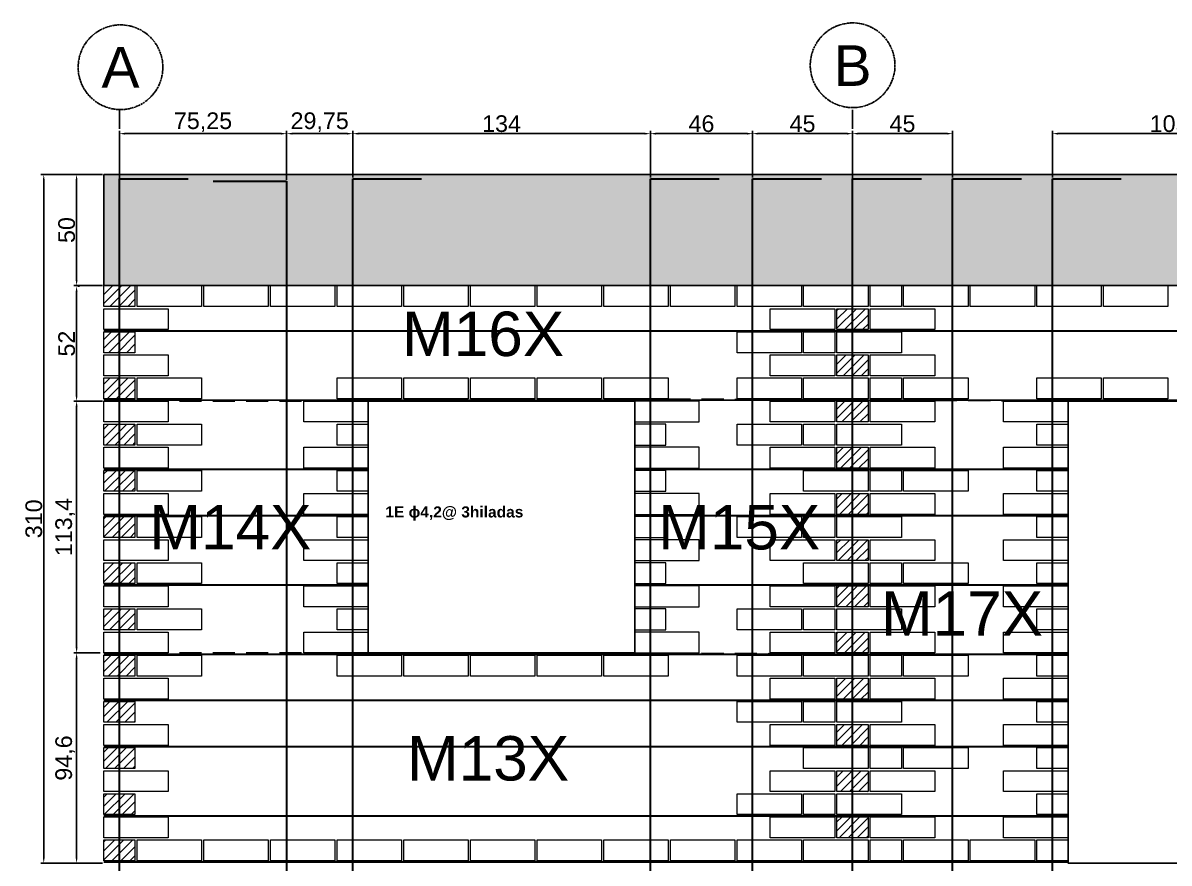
# Model space of a CAD drawing. Header units: centimetres. Extents: x 778 to 15841, y 1585 to 3584.
# Drawn here: x 6668 to 7183, y 2900 to 3278 of the extents above; entities that cross this region are included whole.
import ezdxf

# ---------------------------------------------------------------- set-up
doc = ezdxf.new("R2010")
doc.units = ezdxf.units.CM
doc.linetypes.add('ACAD_ISO04W100', pattern=[30, 24, -3, 0, -3])
doc.linetypes.add('TransientTextAxis', pattern=[0.3, 0.2, -0.1, 0, 0])
doc.layers.get('DEFPOINTS').update_dxf_attribs({"color": 250})
doc.layers.add('armadura horizotal', color=7, linetype='Continuous', lineweight=30, true_color=0xff9eff)
doc.layers.add('Ceramico 1.0', color=7, linetype='Continuous', lineweight=5, true_color=0xc73200)
doc.layers.add('armadura vertical', color=6, linetype='Continuous', lineweight=30)
for name, color, linetype in [('Cadena', 8, 'Continuous'), ('Cotas', 80, 'Continuous'), ('EJES', 8, 'Continuous'), ('Puertas y ventanas', 7, 'Continuous'), ('TEXTO-PIERS', 7, 'Continuous')]:
    doc.layers.add(name, color=color, linetype=linetype)
doc.styles.get("Standard").update_dxf_attribs({"font": 'arial.ttf'})
doc.dimstyles.new('ISO-25', dxfattribs={"dimtxt": 7.5, "dimasz": 2.5, "dimexe": 1.25, "dimexo": 0.625, "dimtad": 1, "dimtxsty": 'Standard', "dimcen": 2.5, "dimadec": 0, "dimazin": 0, "dimtfac": 1, "dimtmove": 0, "dimatfit": 3, "dimfxl": 1, "dimarcsym": 0})

# ---------------------------------------------------------------- blocks, each defined once
blk = doc.blocks.new('*D87')
at = {"layer": 'Cotas', "color": 0, "lineweight": -2, "transparency": 16777216}
for p, q in [((6703.35, 3209.87), (6690.44, 3209.87)), ((6691.69, 3207.37), (6691.69, 3162.37)), ((6703.35, 3159.87), (6690.44, 3159.87))]:
    blk.add_line(p, q, dxfattribs=at)
at = {"layer": 'Cotas', "color": 0, "transparency": 16777216}
for points in [[(6691.27, 3207.37), (6692.11, 3207.37), (6691.69, 3209.87)], [(6691.27, 3162.37), (6692.11, 3162.37), (6691.69, 3159.87)]]:
    blk.add_solid(points, dxfattribs=at)
at = {"layer": 'DEFPOINTS', "color": 0, "transparency": 16777216}
for p in [(6703.98, 3209.87), (6691.69, 3159.87), (6703.98, 3159.87)]:
    blk.add_point(p, dxfattribs=at)
at = {"layer": 'Cotas', "color": 0, "transparency": 16777216, "insert": (6687.24, 3184.87), "char_height": 7.5, "attachment_point": 5, "rotation": 90}
blk.add_mtext('50', dxfattribs=at)
blk = doc.blocks.new('*D88')
at = {"layer": 'Cotas', "color": 0, "lineweight": -2, "transparency": 16777216}
for p, q in [((6692.27, 3159.63), (6692.94, 3159.63)), ((6691.69, 3157.13), (6691.69, 3110.37)), ((6703.35, 3107.87), (6690.44, 3107.87))]:
    blk.add_line(p, q, dxfattribs=at)
at = {"layer": 'Cotas', "color": 0, "transparency": 16777216}
for points in [[(6691.27, 3157.13), (6692.11, 3157.13), (6691.69, 3159.63)], [(6691.27, 3110.37), (6692.11, 3110.37), (6691.69, 3107.87)]]:
    blk.add_solid(points, dxfattribs=at)
at = {"layer": 'DEFPOINTS', "color": 0, "transparency": 16777216}
for p in [(6691.65, 3159.63), (6691.69, 3107.87), (6703.98, 3107.87)]:
    blk.add_point(p, dxfattribs=at)
at = {"layer": 'Cotas', "color": 0, "transparency": 16777216, "insert": (6687.24, 3133.75), "char_height": 7.5, "attachment_point": 5, "rotation": 90}
blk.add_mtext('52', dxfattribs=at)
blk = doc.blocks.new('*D89')
at = {"layer": 'Cotas', "color": 0, "lineweight": -2, "transparency": 16777216}
for p, q in [((6702.35, 3107.87), (6690.44, 3107.87)), ((6691.69, 3105.37), (6691.69, 2996.97)), ((6702.35, 2994.47), (6690.44, 2994.47))]:
    blk.add_line(p, q, dxfattribs=at)
at = {"layer": 'Cotas', "color": 0, "transparency": 16777216}
for points in [[(6691.27, 3105.37), (6692.11, 3105.37), (6691.69, 3107.87)], [(6691.27, 2996.97), (6692.11, 2996.97), (6691.69, 2994.47)]]:
    blk.add_solid(points, dxfattribs=at)
at = {"layer": 'DEFPOINTS', "color": 0, "transparency": 16777216}
for p in [(6702.98, 3107.87), (6691.69, 2994.47), (6702.98, 2994.47)]:
    blk.add_point(p, dxfattribs=at)
at = {"layer": 'Cotas', "color": 0, "transparency": 16777216, "insert": (6686.56, 3051.17), "char_height": 7.5, "attachment_point": 5, "rotation": 90}
blk.add_mtext('113,4', dxfattribs=at)
blk = doc.blocks.new('*D90')
at = {"layer": 'Cotas', "color": 0, "lineweight": -2, "transparency": 16777216}
for p, q in [((6702.35, 2994.47), (6690.44, 2994.47)), ((6691.69, 2991.97), (6691.69, 2902.37)), ((6703.35, 2899.87), (6690.44, 2899.87))]:
    blk.add_line(p, q, dxfattribs=at)
at = {"layer": 'Cotas', "color": 0, "transparency": 16777216}
for points in [[(6691.27, 2991.97), (6692.11, 2991.97), (6691.69, 2994.47)], [(6691.27, 2902.37), (6692.11, 2902.37), (6691.69, 2899.87)]]:
    blk.add_solid(points, dxfattribs=at)
at = {"layer": 'DEFPOINTS', "color": 0, "transparency": 16777216}
for p in [(6702.98, 2994.47), (6691.69, 2899.87), (6703.98, 2899.87)]:
    blk.add_point(p, dxfattribs=at)
at = {"layer": 'Cotas', "color": 0, "transparency": 16777216, "insert": (6686.56, 2947.17), "char_height": 7.5, "attachment_point": 5, "rotation": 90}
blk.add_mtext('94,6', dxfattribs=at)
blk = doc.blocks.new('*D91')
at = {"layer": 'Cotas', "color": 0, "lineweight": -2, "transparency": 16777216}
for p, q in [((6691.06, 3209.87), (6675.66, 3209.87)), ((6676.91, 3207.37), (6676.91, 2902.37)), ((6691.06, 2899.87), (6675.66, 2899.87))]:
    blk.add_line(p, q, dxfattribs=at)
at = {"layer": 'Cotas', "color": 0, "transparency": 16777216}
for points in [[(6676.49, 3207.37), (6677.32, 3207.37), (6676.91, 3209.87)], [(6676.49, 2902.37), (6677.32, 2902.37), (6676.91, 2899.87)]]:
    blk.add_solid(points, dxfattribs=at)
at = {"layer": 'DEFPOINTS', "color": 0, "transparency": 16777216}
for p in [(6691.69, 3209.87), (6676.91, 2899.87), (6691.69, 2899.87)]:
    blk.add_point(p, dxfattribs=at)
at = {"layer": 'Cotas', "color": 0, "transparency": 16777216, "insert": (6672.45, 3054.87), "char_height": 7.5, "attachment_point": 5, "rotation": 90}
blk.add_mtext('310', dxfattribs=at)
blk = doc.blocks.new('*D192')
at = {"layer": 'Cotas', "color": 0, "lineweight": -2, "transparency": 16777216}
for p, q in [((6710.98, 3208.5), (6710.98, 3229.53)), ((6713.48, 3228.28), (6783.73, 3228.28)), ((6786.23, 3207.54), (6786.23, 3229.53))]:
    blk.add_line(p, q, dxfattribs=at)
at = {"layer": 'Cotas', "color": 0, "transparency": 16777216}
for points in [[(6713.48, 3228.7), (6713.48, 3227.86), (6710.98, 3228.28)], [(6783.73, 3228.7), (6783.73, 3227.86), (6786.23, 3228.28)]]:
    blk.add_solid(points, dxfattribs=at)
at = {"layer": 'DEFPOINTS', "color": 0, "transparency": 16777216}
for p in [(6786.23, 3228.28), (6710.98, 3207.87), (6786.23, 3206.91)]:
    blk.add_point(p, dxfattribs=at)
at = {"layer": 'Cotas', "color": 0, "transparency": 16777216, "insert": (6748.6, 3233.41), "char_height": 7.5, "attachment_point": 5}
blk.add_mtext('75,25', dxfattribs=at)
blk = doc.blocks.new('*D193')
at = {"layer": 'Cotas', "color": 0, "lineweight": -2, "transparency": 16777216}
for p, q in [((6786.23, 3207.54), (6786.23, 3229.53)), ((6788.73, 3228.28), (6813.48, 3228.28)), ((6815.98, 3208.5), (6815.98, 3229.53))]:
    blk.add_line(p, q, dxfattribs=at)
at = {"layer": 'Cotas', "color": 0, "transparency": 16777216}
for points in [[(6788.73, 3228.7), (6788.73, 3227.86), (6786.23, 3228.28)], [(6813.48, 3228.7), (6813.48, 3227.86), (6815.98, 3228.28)]]:
    blk.add_solid(points, dxfattribs=at)
at = {"layer": 'DEFPOINTS', "color": 0, "transparency": 16777216}
for p in [(6815.98, 3228.28), (6786.23, 3206.91), (6815.98, 3207.87)]:
    blk.add_point(p, dxfattribs=at)
at = {"layer": 'Cotas', "color": 0, "transparency": 16777216, "insert": (6801.1, 3233.41), "char_height": 7.5, "attachment_point": 5}
blk.add_mtext('29,75', dxfattribs=at)
blk = doc.blocks.new('*D194')
at = {"layer": 'Cotas', "color": 0, "lineweight": -2, "transparency": 16777216}
for p, q in [((6949.98, 3208.5), (6949.98, 3229.53)), ((6952.48, 3228.28), (6993.48, 3228.28)), ((6995.98, 3208.5), (6995.98, 3229.53))]:
    blk.add_line(p, q, dxfattribs=at)
at = {"layer": 'Cotas', "color": 0, "transparency": 16777216}
for points in [[(6952.48, 3228.7), (6952.48, 3227.86), (6949.98, 3228.28)], [(6993.48, 3228.7), (6993.48, 3227.86), (6995.98, 3228.28)]]:
    blk.add_solid(points, dxfattribs=at)
at = {"layer": 'DEFPOINTS', "color": 0, "transparency": 16777216}
for p in [(6995.98, 3228.28), (6949.98, 3207.87), (6995.98, 3207.87)]:
    blk.add_point(p, dxfattribs=at)
at = {"layer": 'Cotas', "color": 0, "transparency": 16777216, "insert": (6972.98, 3232.73), "char_height": 7.5, "attachment_point": 5}
blk.add_mtext('46', dxfattribs=at)
blk = doc.blocks.new('*D195')
at = {"layer": 'Cotas', "color": 0, "lineweight": -2, "transparency": 16777216}
for p, q in [((6995.98, 3208.5), (6995.98, 3229.53)), ((6998.48, 3228.28), (7038.48, 3228.28)), ((7040.98, 3208.5), (7040.98, 3229.53))]:
    blk.add_line(p, q, dxfattribs=at)
at = {"layer": 'Cotas', "color": 0, "transparency": 16777216}
for points in [[(6998.48, 3228.7), (6998.48, 3227.86), (6995.98, 3228.28)], [(7038.48, 3228.7), (7038.48, 3227.86), (7040.98, 3228.28)]]:
    blk.add_solid(points, dxfattribs=at)
at = {"layer": 'DEFPOINTS', "color": 0, "transparency": 16777216}
for p in [(7040.98, 3228.28), (6995.98, 3207.87), (7040.98, 3207.87)]:
    blk.add_point(p, dxfattribs=at)
at = {"layer": 'Cotas', "color": 0, "transparency": 16777216, "insert": (7018.48, 3232.72), "char_height": 7.5, "attachment_point": 5}
blk.add_mtext('45', dxfattribs=at)
blk = doc.blocks.new('*D196')
at = {"layer": 'Cotas', "color": 0, "lineweight": -2, "transparency": 16777216}
for p, q in [((6815.98, 3208.5), (6815.98, 3229.53)), ((6818.48, 3228.28), (6947.48, 3228.28)), ((6949.98, 3208.5), (6949.98, 3229.53))]:
    blk.add_line(p, q, dxfattribs=at)
at = {"layer": 'Cotas', "color": 0, "transparency": 16777216}
for points in [[(6818.48, 3228.7), (6818.48, 3227.86), (6815.98, 3228.28)], [(6947.48, 3228.7), (6947.48, 3227.86), (6949.98, 3228.28)]]:
    blk.add_solid(points, dxfattribs=at)
at = {"layer": 'DEFPOINTS', "color": 0, "transparency": 16777216}
for p in [(6949.98, 3228.28), (6815.98, 3207.87), (6949.98, 3207.87)]:
    blk.add_point(p, dxfattribs=at)
at = {"layer": 'Cotas', "color": 0, "transparency": 16777216, "insert": (6882.98, 3232.74), "char_height": 7.5, "attachment_point": 5}
blk.add_mtext('134', dxfattribs=at)
blk = doc.blocks.new('*D197')
at = {"layer": 'Cotas', "color": 0, "lineweight": -2, "transparency": 16777216}
for p, q in [((7040.98, 3208.5), (7040.98, 3229.53)), ((7043.48, 3228.28), (7083.48, 3228.28)), ((7085.98, 3208.5), (7085.98, 3229.53))]:
    blk.add_line(p, q, dxfattribs=at)
at = {"layer": 'Cotas', "color": 0, "transparency": 16777216}
for points in [[(7043.48, 3228.7), (7043.48, 3227.86), (7040.98, 3228.28)], [(7083.48, 3228.7), (7083.48, 3227.86), (7085.98, 3228.28)]]:
    blk.add_solid(points, dxfattribs=at)
at = {"layer": 'DEFPOINTS', "color": 0, "transparency": 16777216}
for p in [(7085.98, 3228.28), (7040.98, 3207.87), (7085.98, 3207.87)]:
    blk.add_point(p, dxfattribs=at)
at = {"layer": 'Cotas', "color": 0, "transparency": 16777216, "insert": (7063.48, 3232.72), "char_height": 7.5, "attachment_point": 5}
blk.add_mtext('45', dxfattribs=at)
blk = doc.blocks.new('*D198')
at = {"layer": 'Cotas', "color": 0, "lineweight": -2, "transparency": 16777216}
for p, q in [((7130.98, 3208.5), (7130.98, 3229.53)), ((7133.48, 3228.28), (7233.48, 3228.28)), ((7235.98, 3208.5), (7235.98, 3229.53))]:
    blk.add_line(p, q, dxfattribs=at)
at = {"layer": 'Cotas', "color": 0, "transparency": 16777216}
for points in [[(7133.48, 3228.7), (7133.48, 3227.86), (7130.98, 3228.28)], [(7233.48, 3228.7), (7233.48, 3227.86), (7235.98, 3228.28)]]:
    blk.add_solid(points, dxfattribs=at)
at = {"layer": 'DEFPOINTS', "color": 0, "transparency": 16777216}
for p in [(7235.98, 3228.28), (7130.98, 3207.87), (7235.98, 3207.87)]:
    blk.add_point(p, dxfattribs=at)
at = {"layer": 'Cotas', "color": 0, "transparency": 16777216, "insert": (7183.48, 3232.73), "char_height": 7.5, "attachment_point": 5}
blk.add_mtext('105', dxfattribs=at)

msp = doc.modelspace()

# ---------------------------------------------------------------- hatches: boundary and pattern name
at = {"layer": 'Cadena'}
h = msp.add_hatch(dxfattribs=at)
h.set_pattern_fill('AR-CONC', color=256, scale=0.2)
h.set_pattern_definition([(50, (2991.275, 585.853), (36.43693, -3.18782), [3.81, -41.91]), (355, (2991.275, 585.853), (-7.04868, 38.21137), [3.048, -33.52812]), (100.45144, (2994.31, 585.587), (29.38825, 35.02355), [3.238, -35.61805]), (46.1842, (2991.275, 596.013), (54.2158, -8.40847), [5.715, -62.865]), (96.6356, (2995.793, 595.31), (47.48083, 49.4852), [4.857, -53.4271]), (351.1842, (2991.275, 596.01), (47.4808, 49.4852), [4.572, -50.29195]), (21, (2996.355, 593.473), (30.32288, -20.45304), [3.81, -41.91]), (326, (2996.355, 593.473), (12.3604, 36.8376), [3.048, -33.528]), (71.45144, (2998.882, 591.768), (42.68328, 16.38455), [3.238, -35.618]), (37.5, (2991.275, 585.853), (0.61772, 16.911008), [0, -33.1216, 0, -34.036, 0, -33.655]), (7.5, (2991.275, 585.853), (13.36393, 20.036115), [0, -19.4056, 0, -32.3596, 0, -12.827]), (327.5, (2979.947, 585.853), (27.11812, -1.14575), [0, -12.7, 0, -39.624, 0, -52.578]), (317.5, (2974.867, 585.853), (29.62584, 5.0853), [0, -16.51, 0, -26.3144, 0, -37.338])])
h.paths.add_polyline_path([(7557.975, 3159.875), (7557.975, 3209.875), (6703.976, 3209.875), (6703.976, 3159.875), (6719.476, 3159.875), (6719.476, 3159.875), (6749.476, 3159.875), (6749.476, 3159.875), (6778.476, 3159.875)])
at = {"layer": 'Ceramico 1.0'}
h = msp.add_hatch(dxfattribs=at)
h.set_pattern_fill('ANSI31', color=256, scale=0.9)
h.paths.add_polyline_path([(6717.976, 3155.026), (6717.976, 3159.874), (6703.976, 3159.874), (6703.976, 3150.474), (6717.976, 3150.474)])
h.paths.add_polyline_path([(6717.976, 3139.074), (6703.976, 3139.074), (6703.976, 3129.674), (6717.976, 3129.674)])
h.paths.add_polyline_path([(6717.976, 3118.274), (6703.976, 3118.274), (6703.976, 3108.874), (6717.976, 3108.874)])
h.paths.add_polyline_path([(6717.976, 3097.474), (6703.976, 3097.474), (6703.976, 3088.074), (6717.976, 3088.074), (6717.976, 3092.626)])
h.paths.add_polyline_path([(6717.976, 3076.674), (6703.976, 3076.674), (6703.976, 3067.274), (6717.976, 3067.274), (6717.976, 3071.826)])
h.paths.add_polyline_path([(6717.976, 3051.026), (6717.976, 3055.874), (6703.976, 3055.874), (6703.976, 3046.474), (6717.976, 3046.474)])
h.paths.add_polyline_path([(6717.976, 3030.226), (6717.976, 3035.074), (6703.976, 3035.074), (6703.976, 3025.674), (6717.976, 3025.674)])
h.paths.add_polyline_path([(6717.976, 3009.426), (6717.976, 3014.274), (6703.976, 3014.274), (6703.976, 3004.874), (6717.976, 3004.874)])
h.paths.add_polyline_path([(6717.976, 2993.474), (6703.976, 2993.474), (6703.976, 2984.074), (6717.976, 2984.074)])
h.paths.add_polyline_path([(6717.975, 2972.675), (6703.975, 2972.675), (6703.975, 2963.275), (6717.975, 2963.275)])
h.paths.add_polyline_path([(6717.975, 2951.875), (6703.975, 2951.875), (6703.975, 2942.475), (6717.975, 2942.475)])
h.paths.add_polyline_path([(6717.975, 2931.075), (6703.975, 2931.075), (6703.975, 2921.675), (6717.975, 2921.675)])
h.paths.add_polyline_path([(6717.975, 2905.426), (6717.975, 2910.275), (6703.975, 2910.275), (6703.975, 2900.875), (6717.975, 2900.875), (6717.975, 2900.875)])
h = msp.add_hatch(dxfattribs=at)
h.set_pattern_fill('ANSI31', color=256, scale=0.9)
h.set_pattern_definition([(45, (30, 2e-05), (-2.0205576, 2.0205576), [])])
h.paths.add_polyline_path([(7033.976, 3149.475), (7033.976, 3140.075), (7047.976, 3140.075), (7047.976, 3149.475)])
h.paths.add_polyline_path([(7047.976, 3119.275), (7047.976, 3128.675), (7033.976, 3128.675), (7033.976, 3119.275)])
h.paths.add_polyline_path([(7047.976, 3098.475), (7047.976, 3107.875), (7033.976, 3107.875), (7033.976, 3098.475)])
h.paths.add_polyline_path([(7047.976, 3077.675), (7047.976, 3087.075), (7033.976, 3087.075), (7033.976, 3077.675)])
h.paths.add_polyline_path([(7047.976, 3056.875), (7047.976, 3066.275), (7033.976, 3066.275), (7033.976, 3056.875)])
h.paths.add_polyline_path([(7033.976, 3045.475), (7033.976, 3036.075), (7047.976, 3036.075), (7047.976, 3045.475)])
h.paths.add_polyline_path([(7047.976, 3015.275), (7047.976, 3024.675), (7033.976, 3024.675), (7033.976, 3015.275)])
h.paths.add_polyline_path([(7033.976, 3003.875), (7033.976, 2994.475), (7047.976, 2994.475), (7047.976, 3003.875)])
h.paths.add_polyline_path([(7033.976, 2983.075), (7033.976, 2973.675), (7047.976, 2973.675), (7047.976, 2983.075)])
h.paths.add_polyline_path([(7047.976, 2952.875), (7047.976, 2962.275), (7033.976, 2962.275), (7033.976, 2952.875)])
h.paths.add_polyline_path([(7047.976, 2932.075), (7047.976, 2941.475), (7033.976, 2941.475), (7033.976, 2932.075)])
h.paths.add_polyline_path([(7047.976, 2911.275), (7047.976, 2920.675), (7033.976, 2920.675), (7033.976, 2911.275)])

# ---------------------------------------------------------------- linework, layer by layer
at = {"layer": 'armadura horizotal'}
for p, q in [((6703.976, 3139.574), (7557.975, 3139.576)), ((6703.976, 3108.374), (7557.975, 3108.33)), ((6703.976, 3077.174), (6822.976, 3077.174)), ((6942.976, 3077.175), (7137.976, 3077.175)), ((6703.976, 3056.374), (6822.976, 3056.374)), ((6942.976, 3056.375), (7137.976, 3056.375)), ((6703.976, 3025.174), (6822.976, 3025.174)), ((6942.976, 3025.174), (7137.976, 3025.174)), ((6703.976, 2993.975), (7137.976, 2993.975)), ((6703.975, 2973.175), (7137.976, 2973.175)), ((6703.975, 2952.375), (7137.976, 2952.375)), ((6703.975, 2921.175), (7137.976, 2921.175)), ((6703.975, 2900.375), (7137.976, 2900.375))]:
    msp.add_line(p, q, dxfattribs=at)
at = {"layer": 'armadura vertical'}
for p, q in [((6710.975, 2849.875), (6710.975, 3207.875)), ((6710.975, 3207.875), (6741.975, 3207.875)), ((6753.226, 3206.913), (6786.226, 3206.913)), ((6786.226, 3206.913), (6786.226, 2852.913)), ((6815.976, 2849.875), (6815.976, 3207.875)), ((6815.976, 3207.875), (6846.976, 3207.875)), ((6949.976, 2849.875), (6949.976, 3207.875)), ((6949.976, 3207.875), (6980.976, 3207.875)), ((6995.976, 2849.875), (6995.976, 3207.875)), ((6995.976, 3207.875), (7026.976, 3207.875)), ((7040.976, 2849.875), (7040.976, 3207.875)), ((7040.976, 3207.875), (7071.976, 3207.875)), ((7085.976, 2849.875), (7085.976, 3207.875)), ((7085.976, 3207.875), (7116.976, 3207.875)), ((7130.976, 2849.875), (7130.976, 3207.875)), ((7130.976, 3207.875), (7161.976, 3207.875))]:
    msp.add_line(p, q, dxfattribs=at)
at = {"layer": 'Cadena'}
for p, q in [((6703.976, 3159.875), (6703.976, 3209.875)), ((6703.976, 3209.875), (7557.975, 3209.875)), ((7557.975, 3159.875), (6703.976, 3159.875))]:
    msp.add_line(p, q, dxfattribs=at)
at = {"layer": 'Ceramico 1.0'}
for points in [[(6717.976, 3159.874), (6717.976, 3150.474), (6703.976, 3150.474), (6703.976, 3159.874)], [(6747.976, 3159.874), (6747.976, 3150.474), (6718.976, 3150.474), (6718.976, 3159.874)], [(6777.976, 3159.874), (6777.976, 3150.474), (6748.976, 3150.474), (6748.976, 3159.874)], [(6807.976, 3159.874), (6807.976, 3150.474), (6778.976, 3150.474), (6778.976, 3159.874)], [(6837.976, 3159.874), (6837.976, 3150.474), (6808.976, 3150.474), (6808.976, 3159.874)], [(6867.976, 3159.874), (6867.976, 3150.474), (6838.976, 3150.474), (6838.976, 3159.874)], [(6897.976, 3159.874), (6897.976, 3150.474), (6868.976, 3150.474), (6868.976, 3159.874)], [(6927.976, 3159.874), (6927.976, 3150.474), (6898.976, 3150.474), (6898.976, 3159.874)], [(6957.976, 3159.874), (6957.976, 3150.474), (6928.976, 3150.474), (6928.976, 3159.874)], [(6987.976, 3159.874), (6987.976, 3150.474), (6958.976, 3150.474), (6958.976, 3159.874)], [(7017.976, 3159.875), (7017.976, 3150.475), (6988.976, 3150.475), (6988.976, 3159.875)], [(7047.976, 3159.875), (7047.976, 3150.475), (7018.976, 3150.475), (7018.976, 3159.875)], [(7062.976, 3159.875), (7062.976, 3150.475), (7048.976, 3150.475), (7048.976, 3159.875)], [(7092.976, 3159.875), (7092.976, 3150.475), (7063.976, 3150.475), (7063.976, 3159.875)], [(7122.976, 3159.875), (7122.976, 3150.475), (7093.976, 3150.475), (7093.976, 3159.875)], [(7152.976, 3159.875), (7152.976, 3150.475), (7123.976, 3150.475), (7123.976, 3159.875)], [(7182.976, 3159.875), (7182.976, 3150.475), (7153.976, 3150.475), (7153.976, 3159.875)], [(6732.976, 3149.474), (6732.976, 3140.074), (6703.976, 3140.074), (6703.976, 3149.474)], [(7032.976, 3149.475), (7032.976, 3140.075), (7003.976, 3140.075), (7003.976, 3149.475)], [(7047.976, 3149.475), (7047.976, 3140.075), (7033.976, 3140.075), (7033.976, 3149.475)], [(7077.976, 3149.475), (7077.976, 3140.075), (7048.976, 3140.075), (7048.976, 3149.475)], [(6717.976, 3139.074), (6717.976, 3129.674), (6703.976, 3129.674), (6703.976, 3139.074)], [(7017.976, 3139.075), (7017.976, 3129.675), (6988.976, 3129.675), (6988.976, 3139.075)], [(7032.976, 3139.075), (7032.976, 3129.675), (7018.976, 3129.675), (7018.976, 3139.075)], [(7062.976, 3139.075), (7062.976, 3129.675), (7033.976, 3129.675), (7033.976, 3139.075)], [(6732.976, 3128.674), (6732.976, 3119.274), (6703.976, 3119.274), (6703.976, 3128.674)], [(7032.976, 3128.675), (7032.976, 3119.275), (7003.976, 3119.275), (7003.976, 3128.675)], [(7047.976, 3128.675), (7047.976, 3119.275), (7033.976, 3119.275), (7033.976, 3128.675)], [(7077.976, 3128.675), (7077.976, 3119.275), (7048.976, 3119.275), (7048.976, 3128.675)], [(6717.976, 3118.274), (6717.976, 3108.874), (6703.976, 3108.874), (6703.976, 3118.274)], [(6747.976, 3118.274), (6747.976, 3108.874), (6718.976, 3108.874), (6718.976, 3118.274)], [(6837.976, 3118.274), (6837.976, 3108.874), (6808.976, 3108.874), (6808.976, 3118.274)], [(6867.976, 3118.274), (6867.976, 3108.874), (6838.976, 3108.874), (6838.976, 3118.274)], [(6897.976, 3118.274), (6897.976, 3108.874), (6868.976, 3108.874), (6868.976, 3118.274)], [(6927.976, 3118.274), (6927.976, 3108.874), (6898.976, 3108.874), (6898.976, 3118.274)], [(6957.976, 3118.275), (6957.976, 3108.875), (6928.976, 3108.875), (6928.976, 3118.275)], [(7017.976, 3118.275), (7017.976, 3108.875), (6988.976, 3108.875), (6988.976, 3118.275)], [(7047.976, 3118.275), (7047.976, 3108.875), (7018.976, 3108.875), (7018.976, 3118.275)], [(7062.976, 3118.275), (7062.976, 3108.875), (7048.976, 3108.875), (7048.976, 3118.275)], [(7092.976, 3118.275), (7092.976, 3108.875), (7063.976, 3108.875), (7063.976, 3118.275)], [(7152.976, 3118.275), (7152.976, 3108.875), (7123.976, 3108.875), (7123.976, 3118.275)], [(7182.976, 3118.275), (7182.976, 3108.875), (7153.976, 3108.875), (7153.976, 3118.275)], [(6732.976, 3107.874), (6732.976, 3098.474), (6703.976, 3098.474), (6703.976, 3107.874)], [(6822.976, 3107.874), (6822.976, 3098.474), (6793.976, 3098.474), (6793.976, 3107.874)], [(6942.976, 3107.875), (6942.976, 3098.475), (6971.976, 3098.475), (6971.976, 3107.875)], [(7032.976, 3107.875), (7032.976, 3098.475), (7003.976, 3098.475), (7003.976, 3107.875)], [(7047.976, 3107.875), (7047.976, 3098.475), (7033.976, 3098.475), (7033.976, 3107.875)], [(7077.976, 3107.875), (7077.976, 3098.475), (7048.976, 3098.475), (7048.976, 3107.875)], [(7137.976, 3107.875), (7137.976, 3098.475), (7108.976, 3098.475), (7108.976, 3107.875)], [(6717.976, 3097.474), (6717.976, 3088.074), (6703.976, 3088.074), (6703.976, 3097.474)], [(6747.976, 3097.474), (6747.976, 3088.074), (6718.976, 3088.074), (6718.976, 3097.474)], [(6822.976, 3097.474), (6822.976, 3088.074), (6808.976, 3088.074), (6808.976, 3097.474)], [(6942.976, 3097.475), (6942.976, 3088.075), (6956.976, 3088.075), (6956.976, 3097.475)], [(7017.976, 3097.475), (7017.976, 3088.075), (6988.976, 3088.075), (6988.976, 3097.475)], [(7032.976, 3097.475), (7032.976, 3088.075), (7018.976, 3088.075), (7018.976, 3097.475)], [(7062.976, 3097.475), (7062.976, 3088.075), (7033.976, 3088.075), (7033.976, 3097.475)], [(7137.976, 3097.475), (7137.976, 3088.075), (7123.976, 3088.075), (7123.976, 3097.475)], [(6732.976, 3087.074), (6732.976, 3077.674), (6703.976, 3077.674), (6703.976, 3087.074)], [(6822.976, 3087.074), (6822.976, 3077.674), (6793.976, 3077.674), (6793.976, 3087.074)], [(6942.976, 3087.075), (6942.976, 3077.675), (6971.976, 3077.675), (6971.976, 3087.075)], [(7032.976, 3087.075), (7032.976, 3077.675), (7003.976, 3077.675), (7003.976, 3087.075)], [(7047.976, 3087.075), (7047.976, 3077.675), (7033.976, 3077.675), (7033.976, 3087.075)], [(7077.976, 3087.075), (7077.976, 3077.675), (7048.976, 3077.675), (7048.976, 3087.075)], [(7137.976, 3087.075), (7137.976, 3077.675), (7108.976, 3077.675), (7108.976, 3087.075)], [(6717.976, 3076.674), (6717.976, 3067.274), (6703.976, 3067.274), (6703.976, 3076.674)], [(6747.976, 3076.674), (6747.976, 3067.274), (6718.976, 3067.274), (6718.976, 3076.674)], [(6822.976, 3076.674), (6822.976, 3067.274), (6808.976, 3067.274), (6808.976, 3076.674)], [(6942.976, 3076.675), (6942.976, 3067.275), (6956.976, 3067.275), (6956.976, 3076.675)], [(7047.976, 3076.675), (7047.976, 3067.275), (7018.976, 3067.275), (7018.976, 3076.675)], [(7062.976, 3076.675), (7062.976, 3067.275), (7048.976, 3067.275), (7048.976, 3076.675)], [(7092.976, 3076.675), (7092.976, 3067.275), (7063.976, 3067.275), (7063.976, 3076.675)], [(7137.976, 3076.675), (7137.976, 3067.275), (7123.976, 3067.275), (7123.976, 3076.675)], [(6732.976, 3066.274), (6732.976, 3056.874), (6703.976, 3056.874), (6703.976, 3066.274)], [(6822.976, 3066.274), (6822.976, 3056.874), (6793.976, 3056.874), (6793.976, 3066.274)], [(6942.976, 3066.275), (6942.976, 3056.875), (6971.976, 3056.875), (6971.976, 3066.275)], [(7032.976, 3066.275), (7032.976, 3056.875), (7003.976, 3056.875), (7003.976, 3066.275)], [(7047.976, 3066.275), (7047.976, 3056.875), (7033.976, 3056.875), (7033.976, 3066.275)], [(7077.976, 3066.275), (7077.976, 3056.875), (7048.976, 3056.875), (7048.976, 3066.275)], [(7137.976, 3066.275), (7137.976, 3056.875), (7108.976, 3056.875), (7108.976, 3066.275)], [(6717.976, 3055.874), (6717.976, 3046.474), (6703.976, 3046.474), (6703.976, 3055.874)], [(6747.976, 3055.874), (6747.976, 3046.474), (6718.976, 3046.474), (6718.976, 3055.874)], [(6822.976, 3055.874), (6822.976, 3046.474), (6808.976, 3046.474), (6808.976, 3055.874)], [(6942.976, 3055.875), (6942.976, 3046.475), (6956.976, 3046.475), (6956.976, 3055.875)], [(7017.976, 3055.875), (7017.976, 3046.475), (6988.976, 3046.475), (6988.976, 3055.875)], [(7032.976, 3055.875), (7032.976, 3046.475), (7018.976, 3046.475), (7018.976, 3055.875)], [(7062.976, 3055.875), (7062.976, 3046.475), (7033.976, 3046.475), (7033.976, 3055.875)], [(7137.976, 3055.875), (7137.976, 3046.475), (7123.976, 3046.475), (7123.976, 3055.875)], [(6732.976, 3045.474), (6732.976, 3036.074), (6703.976, 3036.074), (6703.976, 3045.474)], [(6822.976, 3045.474), (6822.976, 3036.074), (6793.976, 3036.074), (6793.976, 3045.474)], [(6942.976, 3045.475), (6942.976, 3036.075), (6971.976, 3036.075), (6971.976, 3045.475)], [(7032.976, 3045.475), (7032.976, 3036.075), (7003.976, 3036.075), (7003.976, 3045.475)], [(7047.976, 3045.475), (7047.976, 3036.075), (7033.976, 3036.075), (7033.976, 3045.475)], [(7077.976, 3045.475), (7077.976, 3036.075), (7048.976, 3036.075), (7048.976, 3045.475)], [(7137.976, 3045.475), (7137.976, 3036.075), (7108.976, 3036.075), (7108.976, 3045.475)], [(6717.976, 3035.074), (6717.976, 3025.674), (6703.976, 3025.674), (6703.976, 3035.074)], [(6747.976, 3035.074), (6747.976, 3025.674), (6718.976, 3025.674), (6718.976, 3035.074)], [(6822.976, 3035.074), (6822.976, 3025.674), (6808.976, 3025.674), (6808.976, 3035.074)], [(6942.976, 3035.075), (6942.976, 3025.675), (6956.976, 3025.675), (6956.976, 3035.075)], [(7047.976, 3035.075), (7047.976, 3025.675), (7018.976, 3025.675), (7018.976, 3035.075)], [(7062.976, 3035.075), (7062.976, 3025.675), (7048.976, 3025.675), (7048.976, 3035.075)], [(7092.976, 3035.075), (7092.976, 3025.675), (7063.976, 3025.675), (7063.976, 3035.075)], [(7137.976, 3035.075), (7137.976, 3025.675), (7123.976, 3025.675), (7123.976, 3035.075)], [(6732.976, 3024.674), (6732.976, 3015.274), (6703.976, 3015.274), (6703.976, 3024.674)], [(6822.976, 3024.674), (6822.976, 3015.274), (6793.976, 3015.274), (6793.976, 3024.674)], [(6942.976, 3024.675), (6942.976, 3015.275), (6971.976, 3015.275), (6971.976, 3024.675)], [(7032.976, 3024.675), (7032.976, 3015.275), (7003.976, 3015.275), (7003.976, 3024.675)], [(7047.976, 3024.675), (7047.976, 3015.275), (7033.976, 3015.275), (7033.976, 3024.675)], [(7077.976, 3024.675), (7077.976, 3015.275), (7048.976, 3015.275), (7048.976, 3024.675)], [(7137.976, 3024.675), (7137.976, 3015.275), (7108.976, 3015.275), (7108.976, 3024.675)], [(6717.976, 3014.274), (6717.976, 3004.874), (6703.976, 3004.874), (6703.976, 3014.274)], [(6747.976, 3014.274), (6747.976, 3004.874), (6718.976, 3004.874), (6718.976, 3014.274)], [(6822.976, 3014.274), (6822.976, 3004.874), (6808.976, 3004.874), (6808.976, 3014.274)], [(6942.976, 3014.275), (6942.976, 3004.875), (6956.976, 3004.875), (6956.976, 3014.275)], [(7017.976, 3014.275), (7017.976, 3004.875), (6988.976, 3004.875), (6988.976, 3014.275)], [(7032.976, 3014.275), (7032.976, 3004.875), (7018.976, 3004.875), (7018.976, 3014.275)], [(7062.976, 3014.275), (7062.976, 3004.875), (7033.976, 3004.875), (7033.976, 3014.275)], [(7137.976, 3014.275), (7137.976, 3004.875), (7123.976, 3004.875), (7123.976, 3014.275)], [(6732.976, 3003.874), (6732.976, 2994.474), (6703.976, 2994.474), (6703.976, 3003.874)], [(6822.976, 3003.874), (6822.976, 2994.474), (6793.976, 2994.474), (6793.976, 3003.874)], [(6942.976, 3003.875), (6942.976, 2994.475), (6971.976, 2994.475), (6971.976, 3003.875)], [(7032.976, 3003.875), (7032.976, 2994.475), (7003.976, 2994.475), (7003.976, 3003.875)], [(7047.976, 3003.875), (7047.976, 2994.475), (7033.976, 2994.475), (7033.976, 3003.875)], [(7077.976, 3003.875), (7077.976, 2994.475), (7048.976, 2994.475), (7048.976, 3003.875)], [(7137.976, 3003.875), (7137.976, 2994.475), (7108.976, 2994.475), (7108.976, 3003.875)], [(6717.976, 2993.474), (6717.976, 2984.074), (6703.976, 2984.074), (6703.976, 2993.474)], [(6747.976, 2993.474), (6747.976, 2984.074), (6718.976, 2984.074), (6718.976, 2993.474)], [(6837.976, 2993.474), (6837.976, 2984.074), (6808.976, 2984.074), (6808.976, 2993.474)], [(6867.976, 2993.474), (6867.976, 2984.074), (6838.976, 2984.074), (6838.976, 2993.474)], [(6897.976, 2993.474), (6897.976, 2984.074), (6868.976, 2984.074), (6868.976, 2993.474)], [(6927.976, 2993.474), (6927.976, 2984.074), (6898.976, 2984.074), (6898.976, 2993.474)], [(6957.976, 2993.474), (6957.976, 2984.074), (6928.976, 2984.074), (6928.976, 2993.474)], [(7017.976, 2993.474), (7017.976, 2984.074), (6988.976, 2984.074), (6988.976, 2993.474)], [(7047.976, 2993.475), (7047.976, 2984.075), (7018.976, 2984.075), (7018.976, 2993.475)], [(7062.976, 2993.475), (7062.976, 2984.075), (7048.976, 2984.075), (7048.976, 2993.475)], [(7092.976, 2993.475), (7092.976, 2984.075), (7063.976, 2984.075), (7063.976, 2993.475)], [(7137.976, 2993.475), (7137.976, 2984.075), (7123.976, 2984.075), (7123.976, 2993.475)], [(6732.975, 2983.075), (6732.975, 2973.675), (6703.975, 2973.675), (6703.975, 2983.075)], [(7032.976, 2983.075), (7032.976, 2973.675), (7003.976, 2973.675), (7003.976, 2983.075)], [(7047.976, 2983.075), (7047.976, 2973.675), (7033.976, 2973.675), (7033.976, 2983.075)], [(7077.976, 2983.075), (7077.976, 2973.675), (7048.976, 2973.675), (7048.976, 2983.075)], [(7137.976, 2983.075), (7137.976, 2973.675), (7108.976, 2973.675), (7108.976, 2983.075)], [(6717.975, 2972.675), (6717.975, 2963.275), (6703.975, 2963.275), (6703.975, 2972.675)], [(7017.976, 2972.675), (7017.976, 2963.275), (6988.976, 2963.275), (6988.976, 2972.675)], [(7032.976, 2972.675), (7032.976, 2963.275), (7018.976, 2963.275), (7018.976, 2972.675)], [(7062.976, 2972.675), (7062.976, 2963.275), (7033.976, 2963.275), (7033.976, 2972.675)], [(7137.976, 2972.675), (7137.976, 2963.275), (7123.976, 2963.275), (7123.976, 2972.675)], [(6732.975, 2962.275), (6732.975, 2952.875), (6703.975, 2952.875), (6703.975, 2962.275)], [(7032.976, 2962.275), (7032.976, 2952.875), (7003.976, 2952.875), (7003.976, 2962.275)], [(7047.976, 2962.275), (7047.976, 2952.875), (7033.976, 2952.875), (7033.976, 2962.275)], [(7077.976, 2962.275), (7077.976, 2952.875), (7048.976, 2952.875), (7048.976, 2962.275)], [(7137.976, 2962.275), (7137.976, 2952.875), (7108.976, 2952.875), (7108.976, 2962.275)], [(6717.975, 2951.875), (6717.975, 2942.475), (6703.975, 2942.475), (6703.975, 2951.875)], [(7047.976, 2951.875), (7047.976, 2942.475), (7018.976, 2942.475), (7018.976, 2951.875)], [(7062.976, 2951.875), (7062.976, 2942.475), (7048.976, 2942.475), (7048.976, 2951.875)], [(7092.976, 2951.875), (7092.976, 2942.475), (7063.976, 2942.475), (7063.976, 2951.875)], [(7137.976, 2951.875), (7137.976, 2942.475), (7123.976, 2942.475), (7123.976, 2951.875)], [(6732.975, 2941.475), (6732.975, 2932.075), (6703.975, 2932.075), (6703.975, 2941.475)], [(7032.976, 2941.475), (7032.976, 2932.075), (7003.976, 2932.075), (7003.976, 2941.475)], [(7047.976, 2941.475), (7047.976, 2932.075), (7033.976, 2932.075), (7033.976, 2941.475)], [(7077.976, 2941.475), (7077.976, 2932.075), (7048.976, 2932.075), (7048.976, 2941.475)], [(7137.976, 2941.475), (7137.976, 2932.075), (7108.976, 2932.075), (7108.976, 2941.475)], [(6717.975, 2931.075), (6717.975, 2921.675), (6703.975, 2921.675), (6703.975, 2931.075)], [(7017.976, 2931.075), (7017.976, 2921.675), (6988.976, 2921.675), (6988.976, 2931.075)], [(7032.976, 2931.075), (7032.976, 2921.675), (7018.976, 2921.675), (7018.976, 2931.075)], [(7062.976, 2931.075), (7062.976, 2921.675), (7033.976, 2921.675), (7033.976, 2931.075)], [(7137.976, 2931.075), (7137.976, 2921.675), (7123.976, 2921.675), (7123.976, 2931.075)], [(6732.975, 2920.675), (6732.975, 2911.275), (6703.975, 2911.275), (6703.975, 2920.675)], [(7032.976, 2920.675), (7032.976, 2911.275), (7003.976, 2911.275), (7003.976, 2920.675)], [(7047.976, 2920.675), (7047.976, 2911.275), (7033.976, 2911.275), (7033.976, 2920.675)], [(7077.976, 2920.675), (7077.976, 2911.275), (7048.976, 2911.275), (7048.976, 2920.675)], [(7137.976, 2920.675), (7137.976, 2911.275), (7108.976, 2911.275), (7108.976, 2920.675)], [(6717.975, 2910.275), (6717.975, 2900.875), (6703.975, 2900.875), (6703.975, 2910.275)], [(6747.975, 2910.275), (6747.975, 2900.875), (6718.975, 2900.875), (6718.975, 2910.275)], [(6777.976, 2910.275), (6777.976, 2900.875), (6748.976, 2900.875), (6748.976, 2910.275)], [(6807.975, 2910.275), (6807.975, 2900.875), (6778.975, 2900.875), (6778.975, 2910.275)], [(6837.975, 2910.275), (6837.975, 2900.875), (6808.975, 2900.875), (6808.975, 2910.275)], [(6867.975, 2910.275), (6867.975, 2900.875), (6838.975, 2900.875), (6838.975, 2910.275)], [(6897.975, 2910.275), (6897.975, 2900.875), (6868.975, 2900.875), (6868.975, 2910.275)], [(6927.975, 2910.275), (6927.975, 2900.875), (6898.975, 2900.875), (6898.975, 2910.275)], [(6957.975, 2910.275), (6957.975, 2900.875), (6928.975, 2900.875), (6928.975, 2910.275)], [(6987.975, 2910.275), (6987.975, 2900.875), (6958.975, 2900.875), (6958.975, 2910.275)], [(7017.976, 2910.275), (7017.976, 2900.875), (6988.976, 2900.875), (6988.976, 2910.275)], [(7047.976, 2910.275), (7047.976, 2900.875), (7018.976, 2900.875), (7018.976, 2910.275)], [(7062.976, 2910.275), (7062.976, 2900.875), (7048.976, 2900.875), (7048.976, 2910.275)], [(7092.976, 2910.275), (7092.976, 2900.875), (7063.976, 2900.875), (7063.976, 2910.275)], [(7122.976, 2910.275), (7122.976, 2900.875), (7093.976, 2900.875), (7093.976, 2910.275)], [(7137.976, 2910.275), (7137.976, 2900.875), (7123.976, 2900.875), (7123.976, 2910.275)]]:
    msp.add_lwpolyline(points, close=True, dxfattribs=at)
at = {"layer": 'EJES', "linetype": 'ACAD_ISO04W100'}
for p, q in [((6710.975, 2748.78), (6710.975, 3238.969)), ((7040.976, 2748.78), (7040.976, 3238.969))]:
    msp.add_line(p, q, dxfattribs=at)
at = {"layer": 'EJES', "linetype": 'ACAD_ISO04W100', "ltscale": 0.035}
for centre in [(6711.453, 3258.191, 0), (7041.024, 3259.069, 0), (7041.024, 3259.069, 0)]:
    msp.add_circle(centre, 19.067, dxfattribs=at)
at = {"layer": 'Puertas y ventanas'}
for points in [[(6822.976, 3107.874), (6942.976, 3107.874), (6942.976, 2994.474), (6822.976, 2994.474)], [(7228.976, 2899.875), (7228.976, 3107.875), (7137.976, 3107.874), (7137.976, 2899.875)]]:
    msp.add_lwpolyline(points, close=True, dxfattribs=at)
at = {"layer": 'TEXTO-PIERS', "linetype": 'TransientTextAxis', "ltscale": 50}
for p, q in [((7040.976, 3159.875), (7040.976, 2900.875)), ((6822.976, 3107.874), (6703.976, 3107.874)), ((6942.976, 3108.875), (7137.976, 3107.874)), ((6822.976, 2994.474), (6703.976, 2994.474)), ((6942.976, 2994.475), (7040.976, 2993.972))]:
    msp.add_line(p, q, dxfattribs=at)

# ---------------------------------------------------------------- texts
at = {"layer": 'armadura horizotal', "insert": (6824.922, 3060.48), "char_height": 5, "attachment_point": 1}
msp.add_mtext_dynamic_manual_height_columns('\\pxqc;{\\fArial|b1|i0|c0|p34;1E ϕ4,2@ 3hiladas}', width=73.64638, gutter_width=12.5, heights=[0], dxfattribs=at)
at = {"layer": 'EJES', "char_height": 18.306, "width": 29.18604, "attachment_point": 5}
for s, insert in [('A', (6711.453, 3258.19, 0)), ('B', (7041.024, 3258.921, 0))]:
    msp.add_mtext(s, dxfattribs=dict(at, insert=insert))
at = {"layer": 'TEXTO-PIERS'}
for s, p in [('M16X', (6838.205, 3128.14)), ('M14X', (6724.442, 3041.06)), ('M15X', (6953.478, 3041.089)), ('M17X', (7053.766, 3002.193)), ('M13X', (6840.418, 2937.043))]:
    msp.add_text(s, height=20, dxfattribs=at).set_placement(p)

# ---------------------------------------------------------------- dimensions: what is measured, and where the dimension line sits
at = {"layer": 'Cotas'}
for base, p1, p2, picture, middle in [((6786.226, 3228.279), (6710.975, 3207.875), (6786.226, 3206.913), '*D192', (6748.601, 3233.411)), ((6815.976, 3228.279), (6786.226, 3206.913), (6815.976, 3207.875), '*D193', (6801.101, 3233.411)), ((6949.976, 3228.279), (6815.976, 3207.875), (6949.976, 3207.875), '*D196', (6882.976, 3232.736)), ((6995.976, 3228.279), (6949.976, 3207.875), (6995.976, 3207.875), '*D194', (6972.976, 3232.734)), ((7040.976, 3228.279), (6995.976, 3207.875), (7040.976, 3207.875), '*D195', (7018.476, 3232.718)), ((7085.976, 3228.279), (7040.976, 3207.875), (7085.976, 3207.875), '*D197', (7063.476, 3232.718)), ((7235.976, 3228.279), (7130.976, 3207.875), (7235.976, 3207.875), '*D198', (7183.476, 3232.734))]:
    dim = msp.add_linear_dim(base=base, p1=p1, p2=p2, dimstyle='ISO-25', dxfattribs=at)
    dim.commit()
    dim.dimension.update_dxf_attribs({"geometry": picture, "text_midpoint": middle})
for base, p1, p2, picture, middle in [((6676.906, 2899.875), (6691.689, 3209.875), (6691.689, 2899.875), '*D91', (6672.449, 3054.875)), ((6691.689, 3159.874), (6703.976, 3209.875), (6703.976, 3159.874), '*D87', (6687.235, 3184.875)), ((6691.689, 2994.474), (6702.976, 3107.874), (6702.976, 2994.474), '*D89', (6686.557, 3051.174)), ((6691.689, 2899.875), (6702.976, 2994.474), (6703.975, 2899.875), '*D90', (6686.557, 2947.175))]:
    dim = msp.add_linear_dim(base=base, p1=p1, p2=p2, angle=90, dimstyle='ISO-25', dxfattribs=at)
    dim.commit()
    dim.dimension.update_dxf_attribs({"geometry": picture, "text_midpoint": middle})
dim = msp.add_linear_dim(base=(6691.689, 3107.874), p1=(6691.649, 3159.633), p2=(6703.976, 3107.874), angle=90, text='52', dimstyle='ISO-25', dxfattribs=at)
dim.commit()
dim.dimension.update_dxf_attribs({"geometry": '*D88', "text_midpoint": (6687.235, 3133.754)})

doc.saveas('drawing.dxf')
